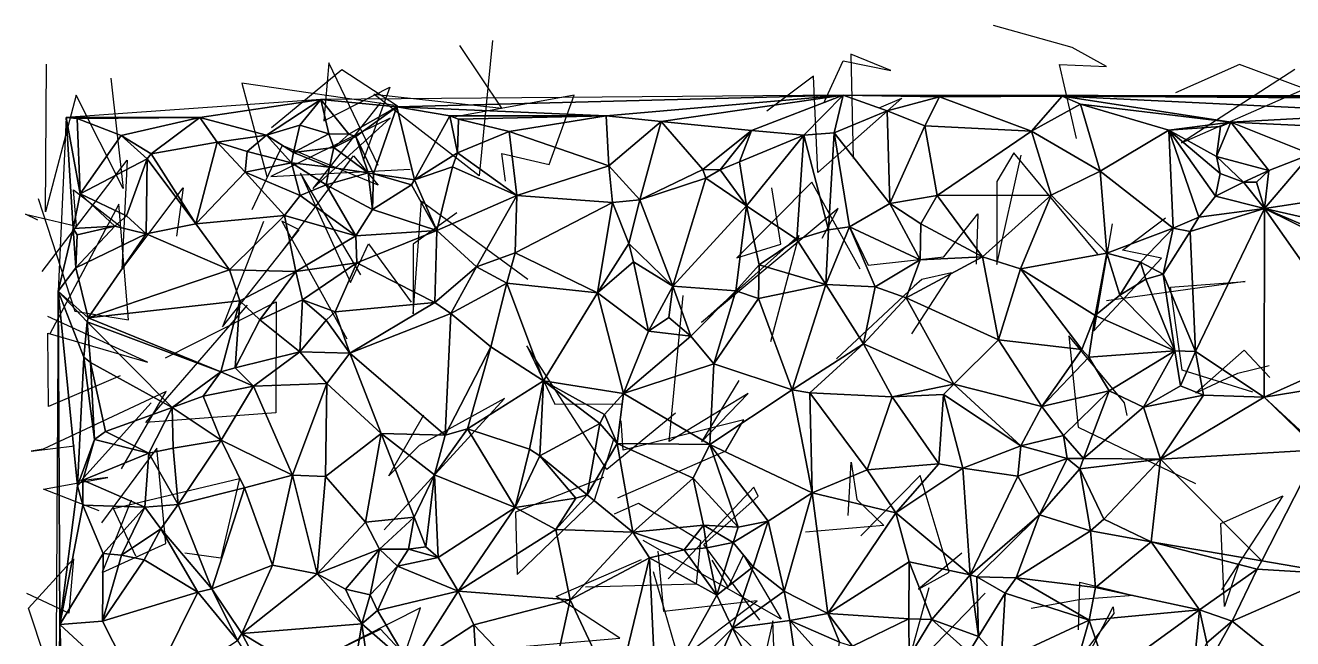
# Model space of a CAD drawing. Header units: metres. Extents: x -15.7 to 15.7, y -15.8 to 15.9.
# Drawn here: x -15.32 to 0.64, y 8.15 to 15.87 of the extents above; entities that cross this region are included whole.
import ezdxf

# ---------------------------------------------------------------- set-up
doc = ezdxf.new("R2010")
doc.units = ezdxf.units.M
doc.layers.add('CRACKS', color=1, linetype='Continuous')
doc.layers.add('STREET_MESH', color=7, linetype='Continuous')

msp = doc.modelspace()

# ---------------------------------------------------------------- linework, layer by layer
at = {"layer": 'CRACKS'}
for points in [[(-2.08, 14.449, 0.1), (-2.293, 15.381, 0.1), (-1.704, 15.353, 0.1), (-2.136, 15.595, 0.1), (-3.124, 15.872, 0.1)], [(-9.439, 15.681, 0.1), (-9.604, 13.976, 0.1), (-10.933, 15.005, 0.1), (-9.321, 14.83, 0.1), (-9.849, 15.62, 0.1)], [(-5.257, 14.914, 0.1), (-5.022, 15.425, 0.1), (-4.42, 15.305, 0.1), (-4.922, 15.51, 0.1), (-4.893, 14.194, 0.1)], [(-14.246, 15.209, 0.1), (-14.092, 13.816, 0.1), (-14.683, 14.993, 0.1), (-15.069, 13.525, 0.1), (-15.058, 15.385, 0.1)], [(-10.878, 14.109, 0.1), (-11.502, 15.4, 0.1), (-11.562, 14.668, 0.1), (-10.732, 15.095, 0.1), (-11.067, 14.17, 0.1)], [(0.67, 15.315, 0.1), (-0.759, 14.393, 0.1), (0.797, 15.072, 0.1), (-0.027, 15.381, 0.1), (-0.833, 15.024, 0.1)], [(-12.222, 14.585, 0.1), (-11.338, 15.318, 0.1), (-10.634, 14.86, 0.1), (-12.598, 15.146, 0.1), (-12.281, 13.969, 0.1)], [(-4.566, 14.832, 0.1), (-4.281, 14.954, 0.1), (-5.34, 14.018, 0.1), (-5.392, 15.231, 0.1), (-5.983, 14.791, 0.1)], [(-10.85, 14.9, 0.1), (-11.702, 13.816, 0.1), (-10.728, 14.704, 0.1), (-12.229, 13.97, 0.1), (-10.477, 14.061, 0.1)], [(-9.275, 13.908, 0.1), (-9.319, 14.258, 0.1), (-8.725, 14.118, 0.1), (-8.407, 14.992, 0.1), (-9.903, 14.72, 0.1)], [(-12.09, 13.02, 0.1), (-11.189, 14.227, 0.1), (-10.88, 13.86, 0.1), (-12.086, 14.361, 0.1), (-12.47, 13.548, 0.1)], [(-1.812, 12.989, 0.1), (-2.869, 14.266, 0.1), (-3.084, 13.907, 0.1), (-3.084, 12.862, 0.1), (-2.778, 14.239, 0.1)], [(-15.113, 12.774, 0.1), (-14.041, 14.174, 0.1), (-14.107, 12.797, 0.1), (-13.337, 13.826, 0.1), (-13.418, 13.216, 0.1)], [(-11.096, 12.728, 0.1), (-11.857, 14.012, 0.1), (-11.225, 12.633, 0.1), (-11.001, 13.121, 0.1), (-10.461, 12.385, 0.1)], [(-4.804, 12.802, 0.1), (-5.414, 13.898, 0.1), (-6.358, 12.943, 0.1), (-5.806, 13.116, 0.1), (-5.919, 13.825, 0.1)], [(-15.165, 13.419, 0.1), (-15.323, 13.495, 0.1), (-14.677, 13.341, 0.1), (-14.717, 13.8, 0.1), (-14.132, 13.347, 0.1)], [(-15.163, 13.693, 0.1), (-14.699, 12.274, 0.1), (-14.022, 12.164, 0.1), (-14.145, 13.622, 0.1), (-15.017, 11.987, 0.1)], [(-9.886, 13.51, 0.1), (-10.436, 13.118, 0.1), (-10.436, 12.24, 0.1), (-10.333, 13.658, 0.1), (-8.992, 12.677, 0.1)], [(-5.283, 13.19, 0.1), (-5.084, 13.566, 0.1), (-6.804, 12.129, 0.1), (-5.578, 13.224, 0.1), (-5.937, 11.888, 0.1)], [(-4.943, 13.347, 0.1), (-4.706, 12.852, 0.1), (-3.753, 12.958, 0.1), (-3.323, 13.497, 0.1), (-3.346, 12.865, 0.1)], [(-1.632, 13.374, 0.1), (-1.86, 12.026, 0.1), (-1.008, 12.942, 0.1), (-1.502, 13.041, 0.1), (-0.961, 13.448, 0.1)], [(-12.323, 13.403, 0.1), (-12.838, 12.077, 0.1), (-11.875, 13.296, 0.1), (-12.092, 13.406, 0.1), (-11.272, 11.925, 0.1)], [(-4.157, 11.989, 0.1), (-3.654, 12.757, 0.1), (-4.03, 12.671, 0.1), (-4.126, 12.589, 0.1), (-5.102, 11.671, 0.1)], [(0.143, 11.251, 0.1), (-0.751, 11.529, 0.1), (-0.897, 12.574, 0.1), (0.046, 12.646, 0.1), (-1.703, 12.404, 0.1)], [(-6.333, 11.401, 0.1), (-6.806, 10.628, 0.1), (-6.215, 11.235, 0.1), (-7.211, 10.632, 0.1), (-7.037, 12.469, 0.1)], [(-13.559, 11.684, 0.1), (-12.162, 12.39, 0.1), (-12.166, 10.99, 0.1), (-13.804, 10.872, 0.1), (-12.525, 12.346, 0.1)], [(-14.127, 11.457, 0.1), (-15.031, 11.072, 0.1), (-15.042, 11.997, 0.1), (-13.783, 11.631, 0.1), (-15.041, 12.205, 0.1)], [(-7.134, 10.989, 0.1), (-7.996, 10.279, 0.1), (-9.004, 11.836, 0.1), (-8.654, 11.103, 0.1), (-7.803, 11.107, 0.1)], [(-1.441, 10.958, 0.1), (-1.477, 11.118, 0.1), (-2.178, 11.963, 0.1), (-2.061, 10.812, 0.1), (-0.582, 10.101, 0.1)], [(0.354, 11.439, 0.1), (0.031, 11.782, 0.1), (-0.576, 11.245, 0.1), (-0.049, 11.49, 0.1), (0.348, 11.589, 0.1)], [(-14.114, 10.286, 0.1), (-13.551, 11.26, 0.1), (-15.097, 10.535, 0.1), (-15.252, 10.508, 0.1), (-14.703, 10.575, 0.1)], [(-14.395, 9.758, 0.1), (-15.094, 10.029, 0.1), (-14.286, 10.179, 0.1), (-14.623, 10.136, 0.1), (-13.738, 11.116, 0.1)], [(-10.803, 9.518, 0.1), (-9.288, 11.172, 0.1), (-10.362, 10.58, 0.1), (-10.742, 10.197, 0.1), (-10.305, 10.965, 0.1)], [(-7.859, 9.92, 0.1), (-6.497, 10.515, 0.1), (-6.273, 10.904, 0.1), (-7.79, 10.522, 0.1), (-7.817, 10.892, 0.1)], [(-13.989, 9.893, 0.1), (-14.354, 8.983, 0.1), (-13.552, 9.345, 0.1), (-13.669, 10.545, 0.1), (-14.364, 9.608, 0.1)], [(-8.041, 10.177, 0.1), (-9.149, 9.74, 0.1), (-9.129, 8.954, 0.1), (-8.152, 9.892, 0.1), (-7.909, 10.659, 0.1)], [(-4.955, 9.698, 0.1), (-4.921, 10.372, 0.1), (-4.847, 9.899, 0.1), (-4.507, 9.571, 0.1), (-5.495, 9.488, 0.1)], [(-13.932, 9.188, 0.1), (-14.213, 9.786, 0.1), (-12.627, 10.167, 0.1), (-12.861, 9.163, 0.1), (-13.316, 9.223, 0.1)], [(-3.524, 9.224, 0.1), (-4.071, 8.772, 0.1), (-3.683, 8.985, 0.1), (-4.052, 10.204, 0.1), (-4.796, 9.441, 0.1)], [(-6.068, 8.381, 0.1), (-6.777, 9.333, 0.1), (-6.09, 9.942, 0.1), (-6.144, 10.054, 0.1), (-7.225, 8.9, 0.1)], [(-0.026, 9.113, 0.1), (-0.214, 8.554, 0.1), (-0.26, 9.6, 0.1), (0.521, 9.947, 0.1), (-0.253, 8.764, 0.1)], [(-7.903, 9.721, 0.1), (-7.597, 9.853, 0.1), (-6.817, 9.386, 0.1), (-6.874, 8.835, 0.1), (-8.265, 8.798, 0.1)], [(-6.673, 9.135, 0.1), (-6.467, 8.794, 0.1), (-6.275, 9.198, 0.1), (-5.802, 8.394, 0.1), (-7.538, 9.386, 0.1)], [(-15.073, 7.896, 0.1), (-15.282, 8.53, 0.1), (-14.718, 9.153, 0.1), (-14.777, 8.468, 0.1), (-15.305, 8.718, 0.1)], [(-8.804, 7.736, 0.1), (-9.458, 8.014, 0.1), (-7.835, 8.154, 0.1), (-8.635, 8.679, 0.1), (-7.562, 9.146, 0.1)], [(-7.412, 8.992, 0.1), (-7.092, 7.875, 0.1), (-6.105, 8.626, 0.1), (-7.28, 8.491, 0.1), (-7.349, 9.251, 0.1)], [(-3.232, 8.721, 0.1), (-4.749, 7.155, 0.1), (-4.106, 8.051, 0.1), (-4.182, 7.908, 0.1), (-3.935, 8.793, 0.1)], [(-2.054, 8.258, 0.1), (-2.038, 8.858, 0.1), (-1.361, 8.69, 0.1), (-2.025, 8.639, 0.1), (-2.651, 8.527, 0.1)], [(-10.712, 7.459, 0.1), (-10.344, 8.535, 0.1), (-11.434, 7.986, 0.1), (-10.848, 8.268, 0.1), (-10.245, 7.621, 0.1)], [(-2.241, 7.349, 0.1), (-1.619, 8.547, 0.1), (-1.608, 8.463, 0.1), (-2.675, 7.061, 0.1), (-1.264, 6.827, 0.1)], [(-5.851, 6.971, 0.1), (-5.905, 8.372, 0.1), (-6.208, 7.035, 0.1), (-6.776, 8.03, 0.1), (-6.624, 6.428, 0.1)]]:
    msp.add_polyline3d(points, dxfattribs=at)
at = {"layer": 'STREET_MESH'}
for points in [[(-13.125, 14.711), (-11.601, 14.939), (-14.81, 14.711)], [(-12.286, 14.488), (-11.601, 14.939), (-13.125, 14.711)], [(-11.601, 14.939), (-12.286, 14.488), (-11.866, 14.615)], [(-11.498, 14.507), (-11.601, 14.939), (-11.866, 14.615)], [(-11.601, 14.939), (-10.642, 14.847), (-5.022, 14.994)], [(-11.601, 14.939), (-11.249, 14.5), (-10.642, 14.847)], [(-11.498, 14.507), (-11.249, 14.5), (-11.601, 14.939)], [(-10.642, 14.847), (-8.008, 14.734), (-5.022, 14.994)], [(-8.008, 14.734), (-7.314, 14.661), (-5.022, 14.994)], [(-7.314, 14.661), (-6.174, 14.55), (-5.022, 14.994)], [(-6.174, 14.55), (-5.517, 14.488), (-5.022, 14.994)], [(-5.517, 14.488), (-5.134, 14.517), (-5.022, 14.994)], [(-5.134, 14.517), (-4.467, 14.796), (-5.022, 14.994)], [(-3.807, 14.973), (-2.262, 14.982), (-5.022, 14.994)], [(-2.262, 14.982), (14.267, 14.967), (-5.022, 14.994)], [(-4.467, 14.796), (-3.807, 14.973), (-5.022, 14.994)], [(-4.467, 14.796), (-3.992, 14.606), (-3.807, 14.973)], [(-3.992, 14.606), (-2.648, 14.538), (-3.807, 14.973)], [(-2.648, 14.538), (-2.262, 14.982), (-3.807, 14.973)], [(-2.648, 14.538), (-2.028, 14.879), (-2.262, 14.982)], [(-2.648, 14.538), (-1.783, 14.034), (-2.028, 14.879)], [(-2.262, 14.982), (6.192, 14.925), (14.267, 14.967)], [(-2.262, 14.982), (-2.028, 14.879), (-0.135, 14.654)], [(2.053, 14.771), (-2.262, 14.982), (-0.135, 14.654)], [(-2.262, 14.982), (2.053, 14.771), (6.192, 14.925)], [(-2.028, 14.879), (-0.915, 14.553), (-0.135, 14.654)], [(-2.028, 14.879), (-1.783, 14.034), (-0.915, 14.553)], [(-14.911, 12.526), (-14.721, 13.313), (-14.81, 14.711)], [(-14.672, 14.698), (-13.125, 14.711), (-14.81, 14.711)], [(-14.634, 13.751), (-14.672, 14.698), (-14.81, 14.711)], [(-14.721, 13.313), (-14.634, 13.751), (-14.81, 14.711)], [(-14.672, 14.698), (-14.115, 14.487), (-13.125, 14.711)], [(-14.672, 14.698), (-14.634, 13.751), (-14.115, 14.487)], [(-14.115, 14.487), (-13.74, 14.254), (-13.125, 14.711)], [(-13.125, 14.711), (-13.74, 14.254), (-12.905, 14.403)], [(-12.286, 14.488), (-13.125, 14.711), (-12.905, 14.403)], [(-11.249, 14.5), (-11.16, 14.473), (-10.642, 14.847)], [(-11.16, 14.473), (-10.937, 14.004), (-10.642, 14.847)], [(-10.937, 14.004), (-10.422, 13.926), (-10.642, 14.847)], [(-9.976, 14.733), (-8.008, 14.734), (-10.642, 14.847)], [(-10.422, 13.926), (-9.976, 14.733), (-10.642, 14.847)], [(-9.976, 14.733), (-10.422, 13.926), (-9.879, 14.267)], [(-8.008, 14.734), (-9.976, 14.733), (-9.866, 14.692)], [(-9.866, 14.692), (-9.976, 14.733), (-9.879, 14.267)], [(-9.229, 14.534), (-9.866, 14.692), (-9.879, 14.267)], [(-9.229, 14.534), (-8.008, 14.734), (-9.866, 14.692)], [(-9.229, 14.534), (-7.972, 14.102), (-8.008, 14.734)], [(-7.972, 14.102), (-7.314, 14.661), (-8.008, 14.734)], [(-5.134, 14.517), (-4.432, 13.63), (-4.467, 14.796)], [(-4.432, 13.63), (-3.992, 14.606), (-4.467, 14.796)], [(1.749, 14.565), (2.053, 14.771), (-0.135, 14.654)], [(-12.286, 14.488), (-11.945, 14.269), (-11.866, 14.615)], [(-11.945, 14.269), (-11.498, 14.507), (-11.866, 14.615)], [(-9.132, 13.729), (-9.229, 14.534), (-9.879, 14.267)], [(-7.972, 14.102), (-9.229, 14.534), (-9.132, 13.729)], [(-7.314, 14.661), (-7.972, 14.102), (-7.58, 13.676)], [(-6.789, 14.057), (-7.314, 14.661), (-7.58, 13.676)], [(-7.314, 14.661), (-6.789, 14.057), (-6.174, 14.55)], [(-6.789, 14.057), (-6.568, 14.054), (-6.174, 14.55)], [(-6.568, 14.054), (-6.326, 14.152), (-6.174, 14.55)], [(-6.326, 14.152), (-5.517, 14.488), (-6.174, 14.55)], [(-3.836, 13.731), (-3.992, 14.606), (-4.432, 13.63)], [(-2.648, 14.538), (-3.992, 14.606), (-3.836, 13.731)], [(-2.648, 14.538), (-3.836, 13.731), (-2.399, 13.735)], [(-1.783, 14.034), (-2.648, 14.538), (-2.399, 13.735)], [(-1.783, 14.034), (-0.863, 13.316), (-0.915, 14.553)], [(-0.915, 14.553), (-0.265, 14.598), (-0.135, 14.654)], [(-0.317, 14.22), (-0.265, 14.598), (-0.915, 14.553)], [(-0.915, 14.553), (-0.863, 13.316), (-0.537, 13.457)], [(-0.33, 13.72), (-0.915, 14.553), (-0.537, 13.457)], [(-0.33, 13.72), (-0.269, 14.006), (-0.915, 14.553)], [(-0.269, 14.006), (-0.317, 14.22), (-0.915, 14.553)], [(-0.265, 14.598), (-0.317, 14.22), (-0.135, 14.654)], [(-0.317, 14.22), (0.343, 14.043), (-0.135, 14.654)], [(0.343, 14.043), (0.873, 14.251), (-0.135, 14.654)], [(0.873, 14.251), (1.749, 14.565), (-0.135, 14.654)], [(-14.115, 14.487), (-14.634, 13.751), (-13.788, 14.191)], [(-13.74, 14.254), (-14.115, 14.487), (-13.788, 14.191)], [(-13.74, 14.254), (-13.175, 13.372), (-12.905, 14.403)], [(-13.175, 13.372), (-12.554, 14.025), (-12.905, 14.403)], [(-12.527, 14.284), (-12.286, 14.488), (-12.905, 14.403)], [(-12.554, 14.025), (-12.527, 14.284), (-12.905, 14.403)], [(-12.527, 14.284), (-11.972, 14.142), (-12.286, 14.488)], [(-11.972, 14.142), (-11.945, 14.269), (-12.286, 14.488)], [(-11.945, 14.269), (-11.435, 14.333), (-11.498, 14.507)], [(-11.435, 14.333), (-11.249, 14.5), (-11.498, 14.507)], [(-11.435, 14.333), (-11.16, 14.473), (-11.249, 14.5)], [(-11.16, 14.473), (-11.435, 14.333), (-11.004, 14.015)], [(-11.16, 14.473), (-11.004, 14.015), (-10.937, 14.004)], [(-5.517, 14.488), (-6.326, 14.152), (-6.238, 13.601)], [(-5.605, 13.177), (-5.517, 14.488), (-6.238, 13.601)], [(-5.605, 13.177), (-5.206, 13.298), (-5.517, 14.488)], [(-5.206, 13.298), (-5.134, 14.517), (-5.517, 14.488)], [(-5.134, 14.517), (-5.206, 13.298), (-4.941, 13.336)], [(-4.432, 13.63), (-5.134, 14.517), (-4.941, 13.336)], [(-13.175, 13.372), (-13.74, 14.254), (-13.788, 14.191)], [(-11.972, 14.142), (-12.527, 14.284), (-12.554, 14.025)], [(-11.945, 14.269), (-11.972, 14.142), (-11.49, 14.087)], [(-11.435, 14.333), (-11.945, 14.269), (-11.49, 14.087)], [(-11.004, 14.015), (-11.435, 14.333), (-11.49, 14.087)], [(-10.422, 13.926), (-9.942, 14.089), (-9.879, 14.267)], [(-9.942, 14.089), (-9.132, 13.729), (-9.879, 14.267)], [(0.022, 13.899), (-0.317, 14.22), (-0.269, 14.006)], [(-0.317, 14.22), (0.022, 13.899), (0.343, 14.043)], [(0.873, 14.251), (0.29, 13.565), (1.363, 13.728)], [(0.29, 13.565), (0.873, 14.251), (0.343, 14.043)], [(-14.634, 13.751), (-14.049, 13.474), (-13.788, 14.191)], [(-14.049, 13.474), (-13.8, 13.246), (-13.788, 14.191)], [(-13.8, 13.246), (-13.175, 13.372), (-13.788, 14.191)], [(-11.862, 13.728), (-11.972, 14.142), (-12.554, 14.025)], [(-11.535, 13.865), (-11.972, 14.142), (-11.862, 13.728)], [(-11.972, 14.142), (-11.535, 13.865), (-11.49, 14.087)], [(-11.535, 13.865), (-11.004, 14.015), (-11.49, 14.087)], [(-10.141, 13.288), (-9.942, 14.089), (-10.422, 13.926)], [(-9.942, 14.089), (-10.141, 13.288), (-9.132, 13.729)], [(-7.972, 14.102), (-9.132, 13.729), (-7.928, 13.643)], [(-7.58, 13.676), (-7.972, 14.102), (-7.928, 13.643)], [(-6.752, 13.949), (-6.789, 14.057), (-7.58, 13.676)], [(-6.789, 14.057), (-6.752, 13.949), (-6.568, 14.054)], [(-6.568, 14.054), (-6.752, 13.949), (-6.238, 13.601)], [(-6.326, 14.152), (-6.568, 14.054), (-6.238, 13.601)], [(-13.175, 13.372), (-12.058, 13.478), (-12.554, 14.025)], [(-12.058, 13.478), (-11.862, 13.728), (-12.554, 14.025)], [(-11.004, 14.015), (-11.535, 13.865), (-10.949, 13.554)], [(-11.004, 14.015), (-10.949, 13.554), (-10.937, 14.004)], [(-10.949, 13.554), (-10.458, 13.863), (-10.937, 14.004)], [(-10.458, 13.863), (-10.422, 13.926), (-10.937, 14.004)], [(-10.141, 13.288), (-10.422, 13.926), (-10.458, 13.863)], [(-7.164, 12.588), (-6.752, 13.949), (-7.58, 13.676)], [(-6.752, 13.949), (-7.164, 12.588), (-6.238, 13.601)], [(-1.783, 14.034), (-2.399, 13.735), (-1.697, 13.002)], [(-0.863, 13.316), (-1.783, 14.034), (-1.697, 13.002)], [(-0.33, 13.72), (0.022, 13.899), (-0.269, 14.006)], [(0.022, 13.899), (-0.33, 13.72), (0.29, 13.565)], [(0.343, 14.043), (0.022, 13.899), (0.186, 13.898)], [(0.022, 13.899), (0.29, 13.565), (0.186, 13.898)], [(0.29, 13.565), (0.343, 14.043), (0.186, 13.898)], [(-14.721, 13.313), (-14.194, 13.345), (-14.634, 13.751)], [(-14.634, 13.751), (-14.194, 13.345), (-14.049, 13.474)], [(-11.535, 13.865), (-11.862, 13.728), (-11.159, 13.222)], [(-10.949, 13.554), (-11.535, 13.865), (-11.159, 13.222)], [(-10.949, 13.554), (-10.141, 13.288), (-10.458, 13.863)], [(-3.836, 13.731), (-3.263, 12.956), (-2.399, 13.735)], [(-2.399, 13.735), (-3.263, 12.956), (-2.784, 12.805)], [(-1.697, 13.002), (-2.399, 13.735), (-2.784, 12.805)], [(-11.862, 13.728), (-12.058, 13.478), (-11.159, 13.222)], [(-10.141, 13.288), (-9.638, 12.829), (-9.132, 13.729)], [(-9.638, 12.829), (-9.152, 13.007), (-9.132, 13.729)], [(-9.132, 13.729), (-9.152, 13.007), (-7.928, 13.643)], [(-9.152, 13.007), (-8.115, 12.502), (-7.928, 13.643)], [(-8.115, 12.502), (-7.719, 13.124), (-7.928, 13.643)], [(-7.719, 13.124), (-7.58, 13.676), (-7.928, 13.643)], [(-7.164, 12.588), (-7.58, 13.676), (-7.719, 13.124)], [(-6.238, 13.601), (-7.164, 12.588), (-6.373, 12.529)], [(-6.079, 12.857), (-6.238, 13.601), (-6.373, 12.529)], [(-6.079, 12.857), (-5.605, 13.177), (-6.238, 13.601)], [(-4.049, 12.921), (-4.432, 13.63), (-4.941, 13.336)], [(-3.836, 13.731), (-4.432, 13.63), (-4.043, 13.372)], [(-4.432, 13.63), (-4.049, 12.921), (-4.043, 13.372)], [(-3.263, 12.956), (-3.836, 13.731), (-4.043, 13.372)], [(0.29, 13.565), (-0.33, 13.72), (-0.537, 13.457)], [(0.29, 13.565), (1.638, 13.261), (1.363, 13.728)], [(-14.049, 13.474), (-14.194, 13.345), (-13.8, 13.246)], [(-12.752, 12.793), (-12.058, 13.478), (-13.175, 13.372)], [(-12.058, 13.478), (-12.752, 12.793), (-11.916, 12.772)], [(-12.058, 13.478), (-11.916, 12.772), (-11.159, 13.222)], [(-10.141, 13.288), (-10.949, 13.554), (-11.159, 13.222)], [(-0.863, 13.316), (-0.649, 13.274), (-0.537, 13.457)], [(-0.649, 13.274), (0.29, 13.565), (-0.537, 13.457)], [(-0.649, 13.274), (-0.583, 11.765), (0.29, 13.565)], [(0.29, 13.565), (-0.583, 11.765), (0.282, 11.19)], [(1.556, 11.76), (0.29, 13.565), (0.282, 11.19)], [(1.556, 11.76), (1.699, 12.868), (0.29, 13.565)], [(1.699, 12.868), (1.689, 12.968), (0.29, 13.565)], [(1.689, 12.968), (1.638, 13.261), (0.29, 13.565)], [(-14.687, 12.818), (-14.721, 13.313), (-14.911, 12.526)], [(-14.721, 13.313), (-14.671, 13.233), (-14.194, 13.345)], [(-14.671, 13.233), (-14.721, 13.313), (-14.687, 12.818)], [(-14.194, 13.345), (-14.687, 12.818), (-13.8, 13.246)], [(-14.194, 13.345), (-14.671, 13.233), (-14.687, 12.818)], [(-12.752, 12.793), (-13.175, 13.372), (-13.8, 13.246)], [(-11.146, 12.883), (-10.141, 13.288), (-11.159, 13.222)], [(-10.141, 13.288), (-11.146, 12.883), (-10.163, 12.38)], [(-9.638, 12.829), (-10.141, 13.288), (-10.163, 12.38)], [(-5.206, 13.298), (-5.605, 13.177), (-5.238, 12.607)], [(-4.941, 13.336), (-5.238, 12.607), (-4.618, 12.577)], [(-5.206, 13.298), (-5.238, 12.607), (-4.941, 13.336)], [(-4.049, 12.921), (-4.941, 13.336), (-4.618, 12.577)], [(-4.049, 12.921), (-3.263, 12.956), (-4.043, 13.372)], [(-1.276, 12.889), (-0.863, 13.316), (-1.697, 13.002)], [(-1.276, 12.889), (-0.987, 12.738), (-0.863, 13.316)], [(-0.987, 12.738), (-0.649, 13.274), (-0.863, 13.316)], [(-0.649, 13.274), (-0.987, 12.738), (-0.583, 11.765)], [(-13.8, 13.246), (-14.687, 12.818), (-14.532, 12.19)], [(-12.752, 12.793), (-13.8, 13.246), (-14.532, 12.19)], [(-11.916, 12.772), (-11.146, 12.883), (-11.159, 13.222)], [(-8.115, 12.502), (-7.661, 12.894), (-7.719, 13.124)], [(-7.661, 12.894), (-7.164, 12.588), (-7.719, 13.124)], [(-5.605, 13.177), (-6.079, 12.857), (-5.238, 12.607)], [(-9.638, 12.829), (-9.257, 12.625), (-9.152, 13.007)], [(-9.257, 12.625), (-8.115, 12.502), (-9.152, 13.007)], [(-3.263, 12.956), (-4.227, 12.439), (-3.064, 11.913)], [(-4.227, 12.439), (-3.263, 12.956), (-4.049, 12.921)], [(-3.263, 12.956), (-3.064, 11.913), (-2.784, 12.805)], [(-1.846, 12.216), (-1.697, 13.002), (-2.784, 12.805)], [(-1.535, 12.472), (-1.697, 13.002), (-1.846, 12.216)], [(-1.535, 12.472), (-1.276, 12.889), (-1.697, 13.002)], [(-14.532, 12.19), (-14.687, 12.818), (-14.911, 12.526)], [(-12.752, 12.793), (-14.532, 12.19), (-12.621, 12.404)], [(-11.916, 12.772), (-12.752, 12.793), (-12.621, 12.404)], [(-11.833, 12.417), (-11.146, 12.883), (-11.916, 12.772)], [(-11.146, 12.883), (-11.833, 12.417), (-11.422, 12.263)], [(-11.146, 12.883), (-11.422, 12.263), (-10.163, 12.38)], [(-9.961, 12.245), (-9.638, 12.829), (-10.163, 12.38)], [(-9.257, 12.625), (-9.638, 12.829), (-9.961, 12.245)], [(-8.115, 12.502), (-7.473, 12.022), (-7.661, 12.894)], [(-7.473, 12.022), (-7.164, 12.588), (-7.661, 12.894)], [(-6.088, 12.432), (-6.079, 12.857), (-6.373, 12.529)], [(-6.079, 12.857), (-6.088, 12.432), (-5.238, 12.607)], [(-4.227, 12.439), (-4.049, 12.921), (-4.618, 12.577)], [(-3.064, 11.913), (-2.013, 11.79), (-2.784, 12.805)], [(-2.013, 11.79), (-1.846, 12.216), (-2.784, 12.805)], [(-1.276, 12.889), (-1.535, 12.472), (-1.207, 12.676)], [(-0.987, 12.738), (-1.276, 12.889), (-1.207, 12.676)], [(-12.368, 12.165), (-11.916, 12.772), (-12.621, 12.404)], [(-11.833, 12.417), (-11.916, 12.772), (-12.368, 12.165)], [(-9.257, 12.625), (-9.961, 12.245), (-9.458, 11.824)], [(-8.796, 11.393), (-9.257, 12.625), (-9.458, 11.824)], [(-9.257, 12.625), (-8.796, 11.393), (-8.115, 12.502)], [(-1.207, 12.676), (-1.535, 12.472), (-0.843, 11.772)], [(-0.987, 12.738), (-1.207, 12.676), (-0.843, 11.772)], [(-0.583, 11.765), (-0.987, 12.738), (-0.843, 11.772)], [(-14.89, 8.328), (-14.911, 12.526), (-14.992, -2.184)], [(-14.587, 11.694), (-14.911, 12.526), (-14.665, 10.074)], [(-14.911, 12.526), (-14.89, 8.328), (-14.665, 10.074)], [(-14.544, 12.137), (-14.532, 12.19), (-14.911, 12.526)], [(-14.587, 11.694), (-14.544, 12.137), (-14.911, 12.526)], [(-8.115, 12.502), (-8.796, 11.393), (-7.786, 11.234)], [(-7.473, 12.022), (-8.115, 12.502), (-7.786, 11.234)], [(-7.217, 12.194), (-7.164, 12.588), (-7.473, 12.022)], [(-7.164, 12.588), (-7.217, 12.194), (-6.938, 11.957)], [(-7.164, 12.588), (-6.938, 11.957), (-6.373, 12.529)], [(-6.938, 11.957), (-6.65, 11.609), (-6.373, 12.529)], [(-6.65, 11.609), (-6.088, 12.432), (-6.373, 12.529)], [(-6.088, 12.432), (-5.662, 11.282), (-5.238, 12.607)], [(-5.662, 11.282), (-4.765, 11.861), (-5.238, 12.607)], [(-5.238, 12.607), (-4.765, 11.861), (-4.618, 12.577)], [(-4.765, 11.861), (-4.227, 12.439), (-4.618, 12.577)], [(-0.843, 11.772), (-1.535, 12.472), (-1.846, 12.216)], [(-14.532, 12.19), (-12.862, 11.508), (-12.621, 12.404)], [(-12.862, 11.508), (-12.679, 11.557), (-12.621, 12.404)], [(-12.679, 11.557), (-12.368, 12.165), (-12.621, 12.404)], [(-11.833, 12.417), (-12.368, 12.165), (-11.867, 11.762)], [(-11.533, 12.16), (-11.833, 12.417), (-11.867, 11.762)], [(-11.833, 12.417), (-11.533, 12.16), (-11.422, 12.263)], [(-11.422, 12.263), (-11.234, 11.743), (-10.163, 12.38)], [(-11.234, 11.743), (-9.961, 12.245), (-10.163, 12.38)], [(-5.662, 11.282), (-6.088, 12.432), (-6.65, 11.609)], [(-4.227, 12.439), (-4.765, 11.861), (-3.626, 11.352)], [(-4.227, 12.439), (-3.626, 11.352), (-3.064, 11.913)], [(-14.544, 12.137), (-14.587, 11.694), (-14.503, 11.627)], [(-14.544, 12.137), (-12.862, 11.508), (-14.532, 12.19)], [(-13.474, 11.061), (-14.544, 12.137), (-14.503, 11.627)], [(-13.474, 11.061), (-12.862, 11.508), (-14.544, 12.137)], [(-12.368, 12.165), (-12.679, 11.557), (-11.867, 11.762)], [(-11.234, 11.743), (-11.533, 12.16), (-11.867, 11.762)], [(-11.533, 12.16), (-11.234, 11.743), (-11.422, 12.263)], [(-11.234, 11.743), (-10.036, 10.709), (-9.961, 12.245)], [(-9.961, 12.245), (-10.036, 10.709), (-9.458, 11.824)], [(-6.938, 11.957), (-7.217, 12.194), (-7.473, 12.022)], [(-2.013, 11.79), (-1.927, 11.693), (-1.846, 12.216)], [(-1.927, 11.693), (-0.843, 11.772), (-1.846, 12.216)], [(-6.938, 11.957), (-7.473, 12.022), (-7.786, 11.234)], [(-10.036, 10.709), (-9.754, 10.79), (-9.458, 11.824)], [(-9.754, 10.79), (-8.796, 11.393), (-9.458, 11.824)], [(-6.65, 11.609), (-6.938, 11.957), (-7.786, 11.234)], [(-5.442, 11.244), (-4.765, 11.861), (-5.662, 11.282)], [(-5.442, 11.244), (-4.401, 11.193), (-4.765, 11.861)], [(-4.765, 11.861), (-4.401, 11.193), (-3.626, 11.352)], [(-3.626, 11.352), (-2.516, 11.07), (-3.064, 11.913)], [(-2.516, 11.07), (-2.013, 11.79), (-3.064, 11.913)], [(-14.453, 10.657), (-14.587, 11.694), (-14.665, 10.074)], [(-14.503, 11.627), (-14.587, 11.694), (-14.453, 10.657)], [(-12.679, 11.557), (-12.447, 11.326), (-11.867, 11.762)], [(-12.447, 11.326), (-11.525, 11.362), (-11.867, 11.762)], [(-11.525, 11.362), (-11.234, 11.743), (-11.867, 11.762)], [(-11.234, 11.743), (-11.525, 11.362), (-10.839, 10.73)], [(-10.036, 10.709), (-11.234, 11.743), (-10.839, 10.73)], [(-2.013, 11.79), (-2.516, 11.07), (-1.927, 11.693)], [(-2.516, 11.07), (-1.67, 11.269), (-1.927, 11.693)], [(-1.927, 11.693), (-1.67, 11.269), (-0.843, 11.772)], [(-1.67, 11.269), (-1.235, 11.062), (-0.843, 11.772)], [(-1.235, 11.062), (-0.772, 11.333), (-0.843, 11.772)], [(-0.772, 11.333), (-0.583, 11.765), (-0.843, 11.772)], [(-0.583, 11.765), (-0.772, 11.333), (-0.48, 11.214)], [(-0.583, 11.765), (-0.48, 11.214), (0.282, 11.19)], [(1.649, 11.411), (1.556, 11.76), (0.282, 11.19)], [(-14.313, 10.755), (-14.503, 11.627), (-14.453, 10.657)], [(-14.313, 10.755), (-13.474, 11.061), (-14.503, 11.627)], [(-13.085, 11.202), (-12.862, 11.508), (-13.474, 11.061)], [(-12.862, 11.508), (-13.085, 11.202), (-12.447, 11.326)], [(-12.679, 11.557), (-12.862, 11.508), (-12.447, 11.326)], [(-6.699, 10.595), (-6.65, 11.609), (-7.786, 11.234)], [(-5.662, 11.282), (-6.65, 11.609), (-6.699, 10.595)], [(-11.525, 11.362), (-12.447, 11.326), (-11.958, 10.206)], [(-11.544, 10.19), (-11.525, 11.362), (-11.958, 10.206)], [(-11.525, 11.362), (-11.544, 10.19), (-10.839, 10.73)], [(-8.97, 10.534), (-8.796, 11.393), (-9.754, 10.79)], [(-8.796, 11.393), (-8.97, 10.534), (-8.843, 10.451)], [(-8.087, 10.856), (-8.796, 11.393), (-8.843, 10.451)], [(-8.796, 11.393), (-8.027, 10.973), (-7.786, 11.234)], [(-8.027, 10.973), (-8.796, 11.393), (-8.087, 10.856)], [(-4.401, 11.193), (-3.756, 11.223), (-3.626, 11.352)], [(-3.756, 11.223), (-2.782, 10.577), (-3.626, 11.352)], [(-2.782, 10.577), (-2.516, 11.07), (-3.626, 11.352)], [(0.954, 10.568), (1.649, 11.411), (0.282, 11.19)], [(-13.085, 11.202), (-13.474, 11.061), (-12.855, 10.649)], [(-13.085, 11.202), (-12.855, 10.649), (-12.447, 11.326)], [(-12.447, 11.326), (-12.855, 10.649), (-11.958, 10.206)], [(-8.027, 10.973), (-7.867, 10.605), (-7.786, 11.234)], [(-7.867, 10.605), (-6.699, 10.595), (-7.786, 11.234)], [(-5.411, 9.986), (-5.662, 11.282), (-6.699, 10.595)], [(-5.442, 11.244), (-5.662, 11.282), (-5.411, 9.986)], [(-4.719, 10.275), (-5.442, 11.244), (-5.411, 9.986)], [(-4.401, 11.193), (-5.442, 11.244), (-4.719, 10.275)], [(-4.401, 11.193), (-4.719, 10.275), (-3.814, 10.349)], [(-3.756, 11.223), (-4.401, 11.193), (-3.814, 10.349)], [(-3.512, 10.296), (-3.756, 11.223), (-3.814, 10.349)], [(-2.782, 10.577), (-3.756, 11.223), (-3.512, 10.296)], [(-2.245, 10.707), (-1.67, 11.269), (-2.516, 11.07)], [(-1.67, 11.269), (-2.245, 10.707), (-1.994, 10.415)], [(-1.235, 11.062), (-1.67, 11.269), (-1.994, 10.415)], [(-0.772, 11.333), (-1.235, 11.062), (-0.48, 11.214)], [(-0.48, 11.214), (-1.235, 11.062), (-1.022, 10.408)], [(0.282, 11.19), (-0.48, 11.214), (-1.022, 10.408)], [(0.967, 10.526), (0.282, 11.19), (-1.022, 10.408)], [(0.967, 10.526), (0.954, 10.568), (0.282, 11.19)], [(-13.769, 10.486), (-13.474, 11.061), (-14.313, 10.755)], [(-13.474, 11.061), (-13.769, 10.486), (-13.463, 10.545)], [(-12.855, 10.649), (-13.474, 11.061), (-13.463, 10.545)], [(-2.782, 10.577), (-2.245, 10.707), (-2.516, 11.07)], [(-1.022, 10.408), (-1.235, 11.062), (-1.994, 10.415)], [(-7.867, 10.605), (-8.027, 10.973), (-8.087, 10.856)], [(-13.769, 10.486), (-14.313, 10.755), (-14.453, 10.657)], [(-11.544, 10.19), (-11.04, 9.615), (-10.839, 10.73)], [(-11.04, 9.615), (-10.423, 9.677), (-10.839, 10.73)], [(-10.167, 10.212), (-10.036, 10.709), (-10.839, 10.73)], [(-10.423, 9.677), (-10.167, 10.212), (-10.839, 10.73)], [(-9.151, 9.799), (-9.754, 10.79), (-10.167, 10.212)], [(-9.754, 10.79), (-10.036, 10.709), (-10.167, 10.212)], [(-8.97, 10.534), (-9.754, 10.79), (-9.151, 9.799)], [(-8.247, 9.96), (-8.087, 10.856), (-8.843, 10.451)], [(-7.867, 10.605), (-8.087, 10.856), (-8.247, 9.96)], [(-2.245, 10.707), (-2.782, 10.577), (-2.198, 10.418)], [(-2.245, 10.707), (-2.198, 10.418), (-1.994, 10.415)], [(-14.598, 10.143), (-14.453, 10.657), (-14.665, 10.074)], [(-14.598, 10.143), (-13.769, 10.486), (-14.453, 10.657)], [(-13.769, 10.486), (-13.399, 9.838), (-13.463, 10.545)], [(-13.399, 9.838), (-12.855, 10.649), (-13.463, 10.545)], [(-12.855, 10.649), (-13.399, 9.838), (-12.561, 10.048)], [(-11.958, 10.206), (-12.855, 10.649), (-12.561, 10.048)], [(-7.671, 9.491), (-7.867, 10.605), (-8.247, 9.96)], [(-7.867, 10.605), (-6.909, 10.171), (-6.699, 10.595)], [(-6.909, 10.171), (-7.867, 10.605), (-7.671, 9.491)], [(-6.909, 10.171), (-6.342, 9.55), (-6.699, 10.595)], [(-5.966, 9.626), (-5.411, 9.986), (-6.699, 10.595)], [(-6.342, 9.55), (-5.966, 9.626), (-6.699, 10.595)], [(-2.782, 10.577), (-3.512, 10.296), (-2.82, 10.196)], [(-2.782, 10.577), (-2.82, 10.196), (-2.198, 10.418)], [(-13.819, 9.805), (-13.769, 10.486), (-14.598, 10.143)], [(-13.769, 10.486), (-13.819, 9.805), (-13.399, 9.838)], [(-8.97, 10.534), (-9.151, 9.799), (-8.843, 10.451)], [(-9.151, 9.799), (-8.389, 9.916), (-8.843, 10.451)], [(-8.389, 9.916), (-8.247, 9.96), (-8.843, 10.451)], [(-2.198, 10.418), (-2.82, 10.196), (-2.545, 9.708)], [(-2.038, 10.288), (-2.198, 10.418), (-2.545, 9.708)], [(-2.198, 10.418), (-2.038, 10.288), (-1.994, 10.415)], [(-2.038, 10.288), (-1.022, 10.408), (-1.994, 10.415)], [(-2.038, 10.288), (-1.738, 9.651), (-1.022, 10.408)], [(-1.738, 9.651), (-1.141, 9.369), (-1.022, 10.408)], [(-1.141, 9.369), (0.255, 9.126), (-1.022, 10.408)], [(0.255, 9.126), (0.967, 10.526), (-1.022, 10.408)], [(1.234, 8.961), (0.967, 10.526), (0.255, 9.126)], [(-4.355, 9.734), (-4.719, 10.275), (-5.411, 9.986)], [(-4.719, 10.275), (-4.355, 9.734), (-3.814, 10.349)], [(-4.355, 9.734), (-3.512, 10.296), (-3.814, 10.349)], [(-3.42, 8.952), (-3.512, 10.296), (-4.355, 9.734)], [(-3.512, 10.296), (-3.42, 8.952), (-2.82, 10.196)], [(-1.906, 9.506), (-2.038, 10.288), (-2.545, 9.708)], [(-1.738, 9.651), (-2.038, 10.288), (-1.906, 9.506)], [(-14.89, 8.328), (-14.601, 9.83), (-14.665, 10.074)], [(-14.601, 9.83), (-14.598, 10.143), (-14.665, 10.074)], [(-14.601, 9.83), (-13.819, 9.805), (-14.598, 10.143)], [(-12.21, 9.073), (-11.958, 10.206), (-12.561, 10.048)], [(-12.21, 9.073), (-11.649, 8.964), (-11.958, 10.206)], [(-11.649, 8.964), (-11.544, 10.19), (-11.958, 10.206)], [(-11.04, 9.615), (-11.544, 10.19), (-11.649, 8.964)], [(-10.423, 9.677), (-10.276, 9.304), (-10.167, 10.212)], [(-10.276, 9.304), (-10.124, 9.17), (-10.167, 10.212)], [(-10.124, 9.17), (-9.151, 9.799), (-10.167, 10.212)], [(-6.78, 9.579), (-6.909, 10.171), (-7.671, 9.491)], [(-6.342, 9.55), (-6.909, 10.171), (-6.78, 9.579)], [(-2.82, 10.196), (-3.42, 8.952), (-2.545, 9.708)], [(-13.399, 9.838), (-12.975, 8.777), (-12.561, 10.048)], [(-12.975, 8.777), (-12.21, 9.073), (-12.561, 10.048)], [(-8.389, 9.916), (-9.151, 9.799), (-8.64, 9.524)], [(-8.64, 9.524), (-7.671, 9.491), (-8.247, 9.96)], [(-8.389, 9.916), (-8.64, 9.524), (-8.247, 9.96)], [(-5.411, 9.986), (-5.966, 9.626), (-5.765, 8.745)], [(-5.214, 8.463), (-5.411, 9.986), (-5.765, 8.745)], [(-4.355, 9.734), (-5.411, 9.986), (-5.214, 8.463)], [(-14.345, 9.219), (-14.601, 9.83), (-14.89, 8.328)], [(-14.345, 9.219), (-13.819, 9.805), (-14.601, 9.83)], [(-14.345, 9.219), (-14.11, 9.198), (-13.819, 9.805)], [(-14.11, 9.198), (-13.617, 9.532), (-13.819, 9.805)], [(-13.819, 9.805), (-13.617, 9.532), (-13.399, 9.838)], [(-13.617, 9.532), (-12.975, 8.777), (-13.399, 9.838)], [(-9.151, 9.799), (-10.124, 9.17), (-9.872, 8.748)], [(-8.64, 9.524), (-9.151, 9.799), (-9.872, 8.748)], [(-10.862, 9.276), (-11.04, 9.615), (-11.649, 8.964)], [(-10.423, 9.677), (-11.04, 9.615), (-10.862, 9.276)], [(-10.423, 9.677), (-10.862, 9.276), (-10.495, 9.273)], [(-10.276, 9.304), (-10.423, 9.677), (-10.495, 9.273)], [(-6.405, 9.36), (-6.154, 9.054), (-5.966, 9.626)], [(-6.342, 9.55), (-6.405, 9.36), (-5.966, 9.626)], [(-5.966, 9.626), (-6.154, 9.054), (-5.765, 8.745)], [(-4.355, 9.734), (-5.214, 8.463), (-4.187, 9.117)], [(-3.42, 8.952), (-4.355, 9.734), (-4.187, 9.117)], [(-3.42, 8.952), (-3.336, 8.926), (-2.545, 9.708)], [(-3.336, 8.926), (-2.842, 8.916), (-2.545, 9.708)], [(-2.842, 8.916), (-1.906, 9.506), (-2.545, 9.708)], [(-1.738, 9.651), (-1.906, 9.506), (-1.141, 9.369)], [(-13.617, 9.532), (-14.11, 9.198), (-13.828, 9.139)], [(-13.152, 8.735), (-13.617, 9.532), (-13.828, 9.139)], [(-13.152, 8.735), (-12.975, 8.777), (-13.617, 9.532)], [(-8.459, 8.638), (-8.64, 9.524), (-9.872, 8.748)], [(-8.64, 9.524), (-8.459, 8.638), (-7.671, 9.491)], [(-7.671, 9.491), (-8.459, 8.638), (-7.462, 9.164)], [(-7.022, 9.266), (-6.78, 9.579), (-7.671, 9.491)], [(-7.022, 9.266), (-7.671, 9.491), (-7.462, 9.164)], [(-7.022, 9.266), (-6.738, 9.292), (-6.78, 9.579)], [(-6.738, 9.292), (-6.405, 9.36), (-6.78, 9.579)], [(-6.405, 9.36), (-6.342, 9.55), (-6.78, 9.579)], [(-1.839, 8.792), (-1.906, 9.506), (-2.842, 8.916)], [(-1.906, 9.506), (-1.839, 8.792), (-1.141, 9.369)], [(-11.289, 8.77), (-10.862, 9.276), (-11.649, 8.964)], [(-10.862, 9.276), (-11.289, 8.77), (-10.98, 8.699)], [(-10.634, 9.062), (-10.862, 9.276), (-10.98, 8.699)], [(-10.862, 9.276), (-10.634, 9.062), (-10.495, 9.273)], [(-10.634, 9.062), (-10.124, 9.17), (-10.495, 9.273)], [(-10.124, 9.17), (-10.276, 9.304), (-10.495, 9.273)], [(-6.613, 8.694), (-7.022, 9.266), (-7.462, 9.164)], [(-6.613, 8.694), (-6.738, 9.292), (-7.022, 9.266)], [(-6.405, 9.36), (-6.738, 9.292), (-6.613, 8.694)], [(-6.154, 9.054), (-6.405, 9.36), (-6.613, 8.694)], [(-1.839, 8.792), (-0.531, 8.509), (-1.141, 9.369)], [(0.195, 9.022), (0.255, 9.126), (-1.141, 9.369)], [(-0.531, 8.509), (0.195, 9.022), (-1.141, 9.369)], [(-14.351, 8.369), (-14.345, 9.219), (-14.89, 8.328)], [(-14.351, 8.369), (-14.11, 9.198), (-14.345, 9.219)], [(-14.11, 9.198), (-14.351, 8.369), (-13.828, 9.139)], [(-14.351, 8.369), (-13.152, 8.735), (-13.828, 9.139)], [(-10.124, 9.17), (-10.634, 9.062), (-9.872, 8.748)], [(-8.459, 8.638), (-7.886, 7.414), (-7.462, 9.164)], [(-7.886, 7.414), (-7.378, 7.329), (-7.462, 9.164)], [(-7.378, 7.329), (-6.613, 8.694), (-7.462, 9.164)], [(-5.214, 8.463), (-4.193, 8.398), (-4.187, 9.117)], [(-4.193, 8.398), (-3.903, 8.388), (-4.187, 9.117)], [(-3.903, 8.388), (-3.42, 8.952), (-4.187, 9.117)], [(0.195, 9.022), (1.234, 8.961), (0.255, 9.126)], [(-12.21, 9.073), (-12.975, 8.777), (-12.597, 8.212)], [(-12.21, 9.073), (-12.597, 8.212), (-11.649, 8.964)], [(-12.597, 8.212), (-11.084, 8.336), (-11.649, 8.964)], [(-11.084, 8.336), (-11.289, 8.77), (-11.649, 8.964)], [(-10.886, 8.501), (-10.634, 9.062), (-10.98, 8.699)], [(-10.634, 9.062), (-10.886, 8.501), (-9.872, 8.748)], [(-6.154, 9.054), (-6.613, 8.694), (-6.414, 8.282)], [(-6.154, 9.054), (-6.414, 8.282), (-5.765, 8.745)], [(-3.903, 8.388), (-3.317, 8.173), (-3.42, 8.952)], [(-3.317, 8.173), (-3.336, 8.926), (-3.42, 8.952)], [(0.195, 9.022), (-0.531, 8.509), (-0.119, 8.369)], [(1.234, 8.961), (0.195, 9.022), (-0.119, 8.369)], [(1.008, 7.461), (1.234, 8.961), (-0.119, 8.369)], [(-3.336, 8.926), (-2.978, 8.721), (-2.842, 8.916)], [(-3.317, 8.173), (-2.978, 8.721), (-3.336, 8.926)], [(-2.842, 8.916), (-2.978, 8.721), (-1.92, 8.38)], [(-1.839, 8.792), (-2.842, 8.916), (-1.92, 8.38)], [(-0.531, 8.509), (-1.839, 8.792), (-1.92, 8.38)], [(-13.152, 8.735), (-14.351, 8.369), (-13.835, 7.352)], [(-12.651, 8.123), (-13.152, 8.735), (-13.835, 7.352)], [(-12.975, 8.777), (-13.152, 8.735), (-12.651, 8.123)], [(-12.975, 8.777), (-12.651, 8.123), (-12.597, 8.212)], [(-11.289, 8.77), (-11.084, 8.336), (-10.98, 8.699)], [(-11.084, 8.336), (-10.886, 8.501), (-10.98, 8.699)], [(-9.872, 8.748), (-10.886, 8.501), (-10.471, 7.803)], [(-9.675, 8.32), (-9.872, 8.748), (-10.471, 7.803)], [(-9.675, 8.32), (-8.459, 8.638), (-9.872, 8.748)], [(-8.459, 8.638), (-9.675, 8.32), (-8.745, 7.348)], [(-7.886, 7.414), (-8.459, 8.638), (-8.745, 7.348)], [(-6.414, 8.282), (-6.613, 8.694), (-7.378, 7.329)], [(-6.414, 8.282), (-5.69, 8.378), (-5.765, 8.745)], [(-5.69, 8.378), (-5.214, 8.463), (-5.765, 8.745)], [(-2.978, 8.721), (-3.317, 8.173), (-3.03, 7.863)], [(-2.978, 8.721), (-3.03, 7.863), (-1.92, 8.38)], [(-10.886, 8.501), (-11.084, 8.336), (-10.471, 7.803)], [(-5.214, 8.463), (-5.69, 8.378), (-5.066, 8.102)], [(-4.904, 8.053), (-5.214, 8.463), (-5.066, 8.102)], [(-4.193, 8.398), (-5.214, 8.463), (-4.904, 8.053)], [(-1.681, 7.677), (-0.531, 8.509), (-1.92, 8.38)], [(-1.681, 7.677), (-0.605, 7.727), (-0.531, 8.509)], [(-0.605, 7.727), (-0.438, 8.095), (-0.531, 8.509)], [(-0.531, 8.509), (-0.438, 8.095), (-0.119, 8.369)], [(-14.816, 6.365), (-14.89, 8.328), (-14.992, -2.184)], [(-13.835, 7.352), (-14.351, 8.369), (-14.89, 8.328)], [(-13.835, 7.352), (-14.89, 8.328), (-14.816, 6.365)], [(-11.239, 7.394), (-11.084, 8.336), (-12.597, 8.212)], [(-11.084, 8.336), (-11.239, 7.394), (-10.954, 7.438)], [(-11.084, 8.336), (-10.954, 7.438), (-10.471, 7.803)], [(-9.637, 7.725), (-9.675, 8.32), (-10.471, 7.803)], [(-9.675, 8.32), (-9.637, 7.725), (-8.745, 7.348)], [(-6.414, 8.282), (-5.562, 7.462), (-5.69, 8.378)], [(-5.69, 8.378), (-5.116, 7.738), (-5.066, 8.102)], [(-5.562, 7.462), (-5.116, 7.738), (-5.69, 8.378)], [(-4.19, 7.921), (-4.193, 8.398), (-4.904, 8.053)], [(-4.19, 7.921), (-3.903, 8.388), (-4.193, 8.398)], [(-3.903, 8.388), (-4.19, 7.921), (-3.437, 7.975)], [(-3.317, 8.173), (-3.903, 8.388), (-3.437, 7.975)], [(-3.03, 7.863), (-2.147, 7.588), (-1.92, 8.38)], [(-2.147, 7.588), (-1.681, 7.677), (-1.92, 8.38)], [(-0.438, 8.095), (-0.419, 7.833), (-0.119, 8.369)], [(-0.419, 7.833), (1.008, 7.461), (-0.119, 8.369)], [(-12.651, 8.123), (-12.013, 7.096), (-12.597, 8.212)], [(-12.013, 7.096), (-11.239, 7.394), (-12.597, 8.212)], [(-6.414, 8.282), (-7.378, 7.329), (-6.802, 7.398)], [(-5.844, 7.159), (-6.414, 8.282), (-6.802, 7.398)], [(-5.844, 7.159), (-5.562, 7.462), (-6.414, 8.282)], [(-3.03, 7.863), (-3.317, 8.173), (-3.437, 7.975)]]:
    msp.add_3dface(points, dxfattribs=at)

doc.saveas('drawing.dxf')
